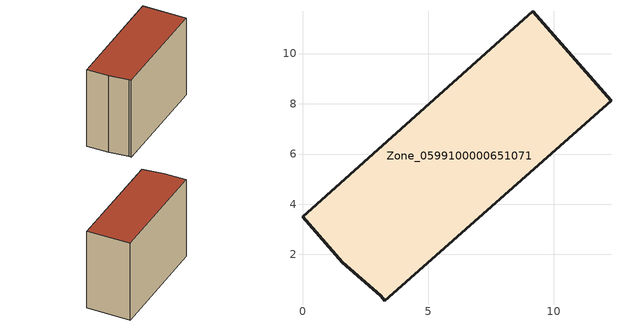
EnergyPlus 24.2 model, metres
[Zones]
Zone_0599100000651071
 floor ground (C_G): 9.17,11.67 12.28,8.12 3.27,0.17 3.11,0.36 1.59,1.7 0,3.5 z0
 wall outside (C_F): 12.28,8.12 9.17,11.67 0,3.5 1.59,1.7 3.11,0.36 3.27,0.17 12.28,8.12 z0:8.88
 roof outside (C_R): 3.27,0.17 12.28,8.12 9.17,11.67 0,3.5 1.59,1.7 3.11,0.36 z8.88
[BUILDING]
Pand.0599100000651071: North Axis=0; Terrain=City; Loads Convergence Tolerance Value=0.04; Temperature Convergence Tolerance Value=0.4; Solar Distribution=FullExterior; Maximum Number of Warmup Days=25; Minimum Number of Warmup Days=1
[Site:Location]
Rotterdam.The.Hague.AP_ZH_NLD Design_Conditions: Latitude=51.96; Longitude=4.45; Time Zone=1; Elevation=-4.5
[SITE:GROUNDTEMPERATURE:BUILDINGSURFACE]
18, 18, 18, 18, 18, 18, 18, 18, 18, 18, 18, 18
[MATERIAL] Thermal Absorptance=0.9; Solar Absorptance=0.7; Visible Absorptance=0.7
Name | Roughness | Thickness | Conductivity | Density | Specific Heat
G.TI.1946 | MediumSmooth | 0.15 | 1 | 540 | 1210
F.TI.1946 | Rough | 0.3 | 0.857143 | 1920 | 840
R.TI.1946 | MediumRough | 0.2 | 0.1 | 1500 | 1000
[CONSTRUCTION]
C_G: G.TI.1946
C_F: F.TI.1946
C_R: R.TI.1946
[ZONE]
Zone_0599100000651071: Type=1; Multiplier=1; Ceiling Height=Autocalculate; Volume=Autocalculate; Floor Area=autocalculate; Part of Total Floor Area=Yes
[ZONEINFILTRATION:DESIGNFLOWRATE]
Infil_Zone_0599100000651071: Zone or ZoneList or Space or SpaceList=Zone_0599100000651071; Schedule=AlwaysOn; Design Flow Rate Calculation Method=Flow/Area; Flow Rate per Floor Area=0.003; Constant Term Coefficient=1; Temperature Term Coefficient=0; Velocity Term Coefficient=0; Velocity Squared Term Coefficient=0
[HVACTEMPLATE:ZONE:IDEALLOADSAIRSYSTEM]
Zone_0599100000651071: Maximum Heating Supply Air Temperature=50; Minimum Cooling Supply Air Temperature=13; Maximum Heating Supply Air Humidity Ratio=0.0156; Minimum Cooling Supply Air Humidity Ratio=0.0077; Heating Limit=NoLimit; Cooling Limit=NoLimit; Dehumidification Control Type=ConstantSensibleHeatRatio; Cooling Sensible Heat Ratio=0.7; Dehumidification Setpoint=60; Humidification Control Type=None; Humidification Setpoint=30; Outdoor Air Method=None; Outdoor Air Flow Rate per Person=0.00944; Outdoor Air Flow Rate per Zone Floor Area=0; Outdoor Air Flow Rate per Zone=0; Demand Controlled Ventilation Type=None; Outdoor Air Economizer Type=NoEconomizer; Heat Recovery Type=None; Sensible Heat Recovery Effectiveness=0.7; Latent Heat Recovery Effectiveness=0.65
[ZONECONTROL:THERMOSTAT]
ThermostatControl_Zone_0599100000651071: Zone or ZoneList=Zone_0599100000651071; Control Type Schedule=DualSetpointControlType; Control 1=Thermostat_Zone_0599100000651071; Temperature Difference Between Cutout And Setpoint=0
[THERMOSTATSETPOINT:DUALSETPOINT]
Thermostat_Zone_0599100000651071: Heating Setpoint Temperature Schedule=HeatingSetpoint_Zone_0599100000651071; Cooling Setpoint Temperature Schedule=CoolingSetpoint_Zone_0599100000651071
[SCHEDULE:COMPACT]
HeatingSetpoint_Zone_0599100000651071: Through: 12/31, For: AllDays, Until: 24:00, 21
CoolingSetpoint_Zone_0599100000651071: Through: 12/31, For: AllDays, Until: 24:00, 24
DualSetpointControlType: Through: 12/31, For: AllDays, Until: 24:00, 4
AlwaysOn: Through: 12/31, For: AllDays, Until: 24:00, 1
